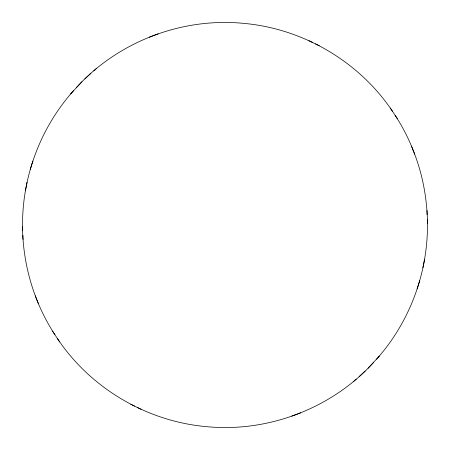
<?xml version="1.0" encoding="UTF-8"?>
<svg xmlns="http://www.w3.org/2000/svg" width="450" height="450" viewBox="0 0 450 450"><rect width="100%" height="100%" fill="white"/><g stroke="black" fill="none" stroke-linecap="round" stroke-linejoin="round"><path stroke-width="0.67" d="M22.657 230.456C20.964 179.708 39.606 128.672 73.418 90.821M427.343 219.544C429.024 270.293 410.4 321.334 376.582 359.179M422.938 267.688L424.581 259.217M25.419 190.783L26.213 186.705M26.269 186.362L27.062 182.312M30.324 169.279L31.556 165.308M31.641 164.998L32.867 161.061M417.133 288.939L418.359 285.002M418.444 284.692L419.676 280.721M76.224 87.728C118.001 41.698 181.963 17.218 243.799 23.383C303.204 28.643 359.46 61.751 392.558 111.414M373.776 362.272C331.999 408.302 268.037 432.782 206.201 426.617C146.796 421.358 90.54 388.249 57.443 338.586M70.594 93.954L81.968 81.759M379.406 356.046L368.032 368.241M84.797 78.964L90.906 73.356M365.203 371.036L359.094 376.644M93.752 70.869L96.801 68.226M353.199 381.774L356.248 379.131M158.147 33.857L149.31 37.181M291.853 416.143L300.69 412.819M308.953 40.708L312.548 42.469M315.411 43.869L319.241 45.748M130.764 404.252L134.589 406.131M137.453 407.531L141.047 409.292M395.111 115.301C402.266 126.203 408.291 137.858 413.049 149.996M22.5 226.322C22.832 264.521 33.941 302.692 54.889 334.699M390.296 108.011L397.429 118.794M52.571 331.206L59.704 341.989M413.156 150.317C422.556 173.554 427.196 198.641 427.5 223.678M35.291 295.83L38.492 303.834M411.508 146.166L414.709 154.17M426.988 210.516L427.14 214.65M22.86 235.35L23.012 239.484"/></g></svg>
